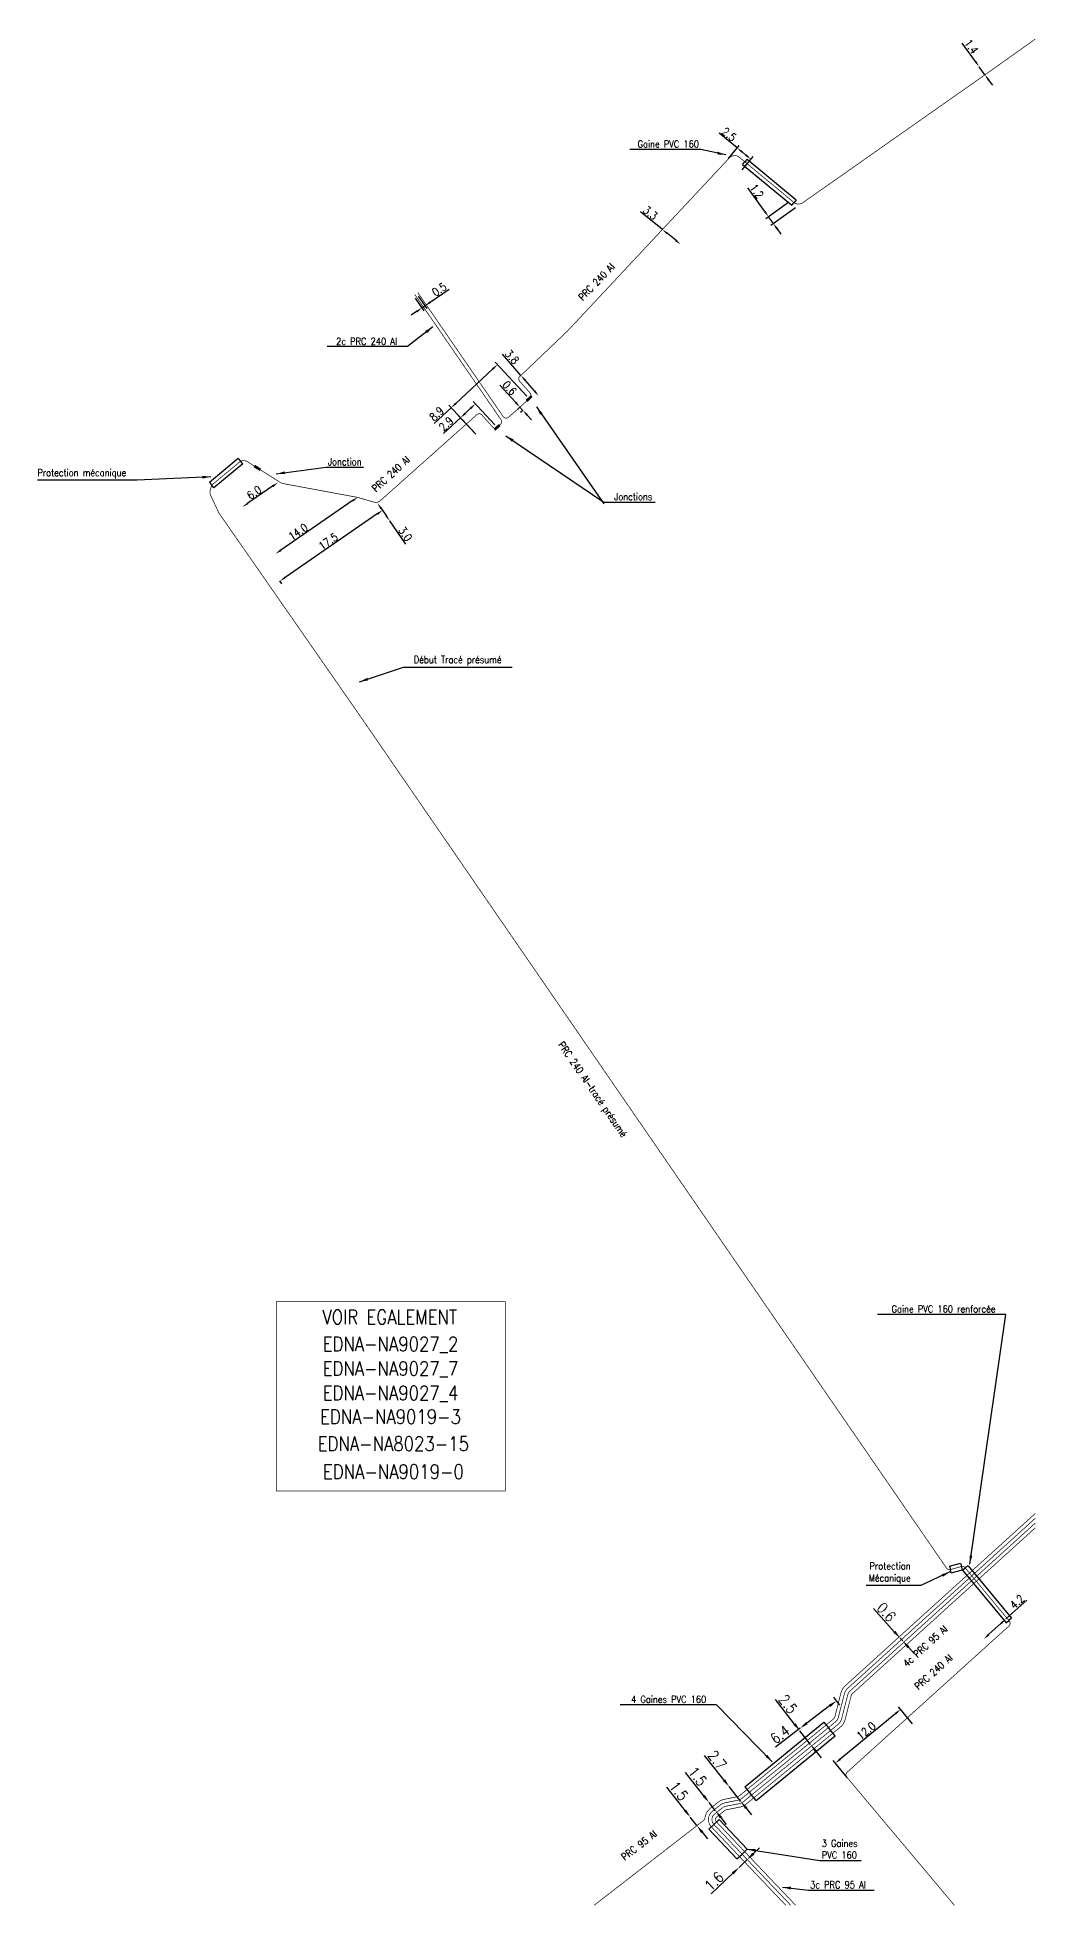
# Model space of a CAD drawing. Header units: millimetres. Extents: x 185000 to 186000, y 128000 to 129009.
# Drawn here: x 185859.6 to 186000, y 127999.9 to 128262.6 of the extents above; entities that cross this region are included whole.
import ezdxf
from ezdxf.enums import TextEntityAlignment as Align

# ---------------------------------------------------------------- set-up
doc = ezdxf.new("R2010")
doc.units = ezdxf.units.MM
doc.header["$PDMODE"] = 34
doc.layers.get('0').update_dxf_attribs({"linetype": 'CONTINUOUS'})
doc.layers.get('DEFPOINTS').update_dxf_attribs({"linetype": 'CONTINUOUS'})
for name, color, linetype in [('M_120', 5, 'M_ST_13'), ('M_300', 7, 'CONTINUOUS'), ('M_400', 7, 'CONTINUOUS'), ('M_420', 7, 'CONTINUOUS'), ('M_930', 7, 'CONTINUOUS')]:
    doc.layers.add(name, color=color, linetype=linetype)
doc.styles.get("Standard").update_dxf_attribs({"font": 'romans.shx', "width": 0.85})
doc.linetypes.add('M_ST_13', pattern='A,5,-0.3,["oo",Standard,S=1.5,R=0,X=0,Y=-0.5],-3', length=8.3)
doc.dimstyles.get("Standard").update_dxf_attribs({"dimtxt": 1.5, "dimasz": 1.2, "dimexe": 0.625, "dimexo": 0.625, "dimgap": 0.25, "dimtad": 1, "dimdec": 1, "dimzin": 0, "dimdsep": 46, "dimtxsty": 'Standard', "dimcen": -0.5, "dimadec": 0, "dimazin": 0, "dimtfac": 1, "dimtdec": 1, "dimtmove": 0, "dimatfit": 3, "dimfxl": 0, "dimtolj": 1, "dimtzin": 0, "dimarcsym": 0})

# ---------------------------------------------------------------- blocks, each defined once
blk = doc.blocks.new('*D150')
at = {"layer": 'DEFPOINTS', "color": 0, "linetype": 'Continuous', "transparency": 16777216}
for p in [(185992.1, 128258.51), (185992.1, 128258.51), (185992.92, 128257.37)]:
    blk.add_point(p, dxfattribs=at)
at = {"layer": 'M_120', "color": 0, "linetype": 'Continuous', "lineweight": -2, "transparency": 16777216}
for p, q in [((185991.58, 128259.24), (185989.73, 128261.84)), ((185992.92, 128257.37), (185992.1, 128258.51)), ((185992.49, 128258.78), (185992.49, 128258.78)), ((185993.3, 128257.64), (185993.3, 128257.64)), ((185993.44, 128256.63), (185993.96, 128255.9))]:
    blk.add_line(p, q, dxfattribs=at)
at = {"layer": 'M_120', "color": 0, "linetype": 'Continuous', "transparency": 16777216}
for points in [[(185991.71, 128259.33), (185991.46, 128259.15), (185992.1, 128258.51)], [(185993.56, 128256.72), (185993.32, 128256.55), (185992.92, 128257.37)]]:
    blk.add_solid(points, dxfattribs=at)
at = {"layer": 'M_120', "color": 0, "linetype": 'Continuous', "transparency": 16777216, "insert": (185991.01, 128261.34), "char_height": 1.125, "attachment_point": 5, "rotation": 305.4545}
blk.add_mtext('\\A1;1.4', dxfattribs=at)
blk = doc.blocks.new('*D151')
at = {"layer": 'DEFPOINTS', "color": 0, "linetype": 'Continuous', "transparency": 16777216}
for p in [(185962.48, 128237.4), (185965.72, 128239.71), (185966.66, 128238.93)]:
    blk.add_point(p, dxfattribs=at)
at = {"layer": 'M_120', "color": 0, "linetype": 'Continuous', "lineweight": -2, "transparency": 16777216}
for p, q in [((185961.96, 128238.14), (185959.57, 128241.49)), ((185965.34, 128239.44), (185962.1, 128237.13)), ((185963.17, 128236.44), (185962.48, 128237.4)), ((185966.28, 128238.66), (185962.79, 128236.17)), ((185963.69, 128235.71), (185964.21, 128234.98))]:
    blk.add_line(p, q, dxfattribs=at)
at = {"layer": 'M_120', "color": 0, "linetype": 'Continuous', "transparency": 16777216}
for points in [[(185962.08, 128238.22), (185961.84, 128238.05), (185962.48, 128237.4)], [(185963.81, 128235.8), (185963.57, 128235.62), (185963.17, 128236.44)]]:
    blk.add_solid(points, dxfattribs=at)
at = {"layer": 'M_120', "color": 0, "linetype": 'Continuous', "transparency": 16777216, "insert": (185960.83, 128241.01), "char_height": 1.125, "attachment_point": 5, "rotation": 305.4737}
blk.add_mtext('\\A1;1.2', dxfattribs=at)
blk = doc.blocks.new('*D152')
at = {"layer": 'DEFPOINTS', "color": 0, "linetype": 'Continuous', "transparency": 16777216}
for p in [(185956.56, 128245.23), (185960.01, 128245.5), (185958.49, 128243.65)]:
    blk.add_point(p, dxfattribs=at)
at = {"layer": 'M_120', "color": 0, "linetype": 'Continuous', "lineweight": -2, "transparency": 16777216}
for p, q in [((185958.07, 128247.09), (185955.53, 128249.16)), ((185956.85, 128245.59), (185958.37, 128247.45)), ((185959.31, 128246.07), (185958.77, 128246.52)), ((185958.79, 128244.01), (185960.3, 128245.87))]:
    blk.add_line(p, q, dxfattribs=at)
at = {"layer": 'M_120', "color": 0, "linetype": 'Continuous', "transparency": 16777216}
for points in [[(185958.86, 128246.63), (185958.67, 128246.4), (185958.07, 128247.09)], [(185959.4, 128246.19), (185959.21, 128245.96), (185960.01, 128245.5)]]:
    blk.add_solid(points, dxfattribs=at)
at = {"layer": 'M_120', "color": 0, "linetype": 'Continuous', "transparency": 16777216, "insert": (185956.93, 128248.99), "char_height": 1.125, "attachment_point": 5, "rotation": 320.7694}
blk.add_mtext('\\A1;2.5', dxfattribs=at)
blk = doc.blocks.new('*D153')
at = {"layer": 'DEFPOINTS', "color": 0, "linetype": 'Continuous', "transparency": 16777216}
for p in [(185947.55, 128235.61), (185950.11, 128233.53), (185950.11, 128233.53)]:
    blk.add_point(p, dxfattribs=at)
at = {"layer": 'M_120', "color": 0, "linetype": 'Continuous', "lineweight": -2, "transparency": 16777216}
for p, q in [((185947.55, 128235.61), (185944.46, 128238.12)), ((185949.42, 128234.1), (185948.25, 128235.05))]:
    blk.add_line(p, q, dxfattribs=at)
at = {"layer": 'M_120', "color": 0, "linetype": 'Continuous', "transparency": 16777216}
for points in [[(185948.34, 128235.16), (185948.16, 128234.93), (185947.55, 128235.61)], [(185949.51, 128234.22), (185949.32, 128233.99), (185950.11, 128233.53)]]:
    blk.add_solid(points, dxfattribs=at)
at = {"layer": 'M_120', "color": 0, "linetype": 'Continuous', "transparency": 16777216, "insert": (185945.86, 128237.95), "char_height": 1.125, "attachment_point": 5, "rotation": 320.9573}
blk.add_mtext('\\A1;3.3', dxfattribs=at)
blk = doc.blocks.new('*D154')
at = {"layer": 'DEFPOINTS', "color": 0, "linetype": 'Continuous', "transparency": 16777216}
for p in [(185927.66, 128215.11), (185930.15, 128212.24), (185930.15, 128212.24)]:
    blk.add_point(p, dxfattribs=at)
at = {"layer": 'M_120', "color": 0, "linetype": 'Continuous', "lineweight": -2, "transparency": 16777216}
for p, q in [((185927.66, 128215.11), (185925.05, 128218.11)), ((185929.56, 128212.92), (185928.25, 128214.43))]:
    blk.add_line(p, q, dxfattribs=at)
at = {"layer": 'M_120', "color": 0, "linetype": 'Continuous', "transparency": 16777216}
for points in [[(185928.36, 128214.53), (185928.13, 128214.33), (185927.66, 128215.11)], [(185929.67, 128213.02), (185929.44, 128212.82), (185930.15, 128212.24)]]:
    blk.add_solid(points, dxfattribs=at)
at = {"layer": 'M_120', "color": 0, "linetype": 'Continuous', "transparency": 16777216, "insert": (185926.4, 128217.7), "char_height": 1.125, "attachment_point": 5, "rotation": 310.9722}
blk.add_mtext('\\A1;3.8', dxfattribs=at)
blk = doc.blocks.new('*D155')
at = {"layer": 'DEFPOINTS', "color": 0, "linetype": 'Continuous', "transparency": 16777216}
for p in [(185908.18, 128196.13), (185893.43, 128186.61), (185893.74, 128186.17)]:
    blk.add_point(p, dxfattribs=at)
at = {"layer": 'M_120', "color": 0, "linetype": 'Continuous', "lineweight": -2, "transparency": 16777216}
for p, q in [((185907.44, 128195.62), (185894.48, 128186.68)), ((185893.7, 128186.23), (185894, 128185.79))]:
    blk.add_line(p, q, dxfattribs=at)
at = {"layer": 'M_120', "color": 0, "linetype": 'Continuous', "transparency": 16777216}
for points in [[(185907.36, 128195.74), (185907.53, 128195.49), (185908.18, 128196.13)], [(185894.39, 128186.81), (185894.56, 128186.56), (185893.74, 128186.17)]]:
    blk.add_solid(points, dxfattribs=at)
at = {"layer": 'M_120', "color": 0, "linetype": 'Continuous', "transparency": 16777216, "insert": (185900.54, 128191.77), "char_height": 1.125, "attachment_point": 5, "rotation": 34.5673}
blk.add_mtext('\\A1;17.5', dxfattribs=at)
blk = doc.blocks.new('*D156')
at = {"layer": 'DEFPOINTS', "color": 0, "linetype": 'Continuous', "transparency": 16777216}
for p in [(185904.66, 128197.96), (185893.14, 128190.02), (185893.14, 128190.02)]:
    blk.add_point(p, dxfattribs=at)
at = {"layer": 'M_120', "color": 0, "linetype": 'Continuous', "lineweight": -2, "transparency": 16777216}
blk.add_line((185903.92, 128197.45), (185893.88, 128190.53), dxfattribs=at)
at = {"layer": 'M_120', "color": 0, "linetype": 'Continuous', "transparency": 16777216}
for points in [[(185903.84, 128197.57), (185904.01, 128197.33), (185904.66, 128197.96)], [(185893.79, 128190.65), (185893.96, 128190.4), (185893.14, 128190.02)]]:
    blk.add_solid(points, dxfattribs=at)
at = {"layer": 'M_120', "color": 0, "linetype": 'Continuous', "transparency": 16777216, "insert": (185896.31, 128193.11), "char_height": 1.125, "attachment_point": 5, "rotation": 34.5673}
blk.add_mtext('\\A1;14.0', dxfattribs=at)
blk = doc.blocks.new('*D157')
at = {"layer": 'DEFPOINTS', "color": 0, "linetype": 'Continuous', "transparency": 16777216}
for p in [(185907.49, 128197.14), (185909.19, 128194.67), (185909.19, 128194.67)]:
    blk.add_point(p, dxfattribs=at)
at = {"layer": 'M_120', "color": 0, "linetype": 'Continuous', "lineweight": -2, "transparency": 16777216}
for p, q in [((185907.1, 128196.87), (185907.1, 128196.87)), ((185908, 128196.4), (185908.68, 128195.41)), ((185908.8, 128194.4), (185908.8, 128194.4)), ((185909.19, 128194.67), (185911.44, 128191.4))]:
    blk.add_line(p, q, dxfattribs=at)
at = {"layer": 'M_120', "color": 0, "linetype": 'Continuous', "transparency": 16777216}
for points in [[(185908.12, 128196.48), (185907.87, 128196.31), (185907.49, 128197.14)], [(185908.8, 128195.49), (185908.56, 128195.32), (185909.19, 128194.67)]]:
    blk.add_solid(points, dxfattribs=at)
at = {"layer": 'M_120', "color": 0, "linetype": 'Continuous', "transparency": 16777216, "insert": (185911.39, 128192.8), "char_height": 1.125, "attachment_point": 5, "rotation": 304.5673}
blk.add_mtext('\\A1;3.0', dxfattribs=at)
blk = doc.blocks.new('*D158')
at = {"layer": 'DEFPOINTS', "color": 0, "linetype": 'Continuous', "transparency": 16777216}
for p in [(185893.46, 128200.03), (185888.52, 128196.62), (185888.52, 128196.62)]:
    blk.add_point(p, dxfattribs=at)
at = {"layer": 'M_120', "color": 0, "linetype": 'Continuous', "lineweight": -2, "transparency": 16777216}
blk.add_line((185892.72, 128199.52), (185889.26, 128197.13), dxfattribs=at)
at = {"layer": 'M_120', "color": 0, "linetype": 'Continuous', "transparency": 16777216}
for points in [[(185892.64, 128199.64), (185892.81, 128199.39), (185893.46, 128200.03)], [(185889.18, 128197.25), (185889.35, 128197.01), (185888.52, 128196.62)]]:
    blk.add_solid(points, dxfattribs=at)
at = {"layer": 'M_120', "color": 0, "linetype": 'Continuous', "transparency": 16777216, "insert": (185890.14, 128198.64), "char_height": 1.125, "attachment_point": 5, "rotation": 34.6107}
blk.add_mtext('\\A1;6.0', dxfattribs=at)
blk = doc.blocks.new('M_300_03')
at = {"color": 0, "linetype": 'Continuous'}
blk.add_solid([(-0.5, 0.19), (-0.5, -0.19), (0.5, 0.19), (0.5, -0.19)], dxfattribs=at)
at = {"color": 0, "linetype": 'Continuous', "width": 0.75, "flags": 3}
for tag, p in [('DEF_LEG', (0, -5)), ('DEF_COUP', (0.05, -6.97)), ('DEF_TYPE', (0, -9))]:
    blk.add_attdef(tag, text='', height=1.2, dxfattribs=at).set_placement(p, align=Align.MIDDLE)
blk = doc.blocks.new('*D159')
at = {"layer": 'DEFPOINTS', "color": 0, "linetype": 'Continuous', "transparency": 16777216}
for p in [(185983.03, 128025.17), (185971.88, 128019.99), (185973.84, 128017.6)]:
    blk.add_point(p, dxfattribs=at)
at = {"layer": 'M_120', "color": 0, "linetype": 'Continuous', "lineweight": -2, "transparency": 16777216}
for p, q in [((185982.73, 128025.53), (185980.77, 128027.91)), ((185980.37, 128026.98), (185972.57, 128020.56)), ((185973.54, 128017.96), (185971.58, 128020.35))]:
    blk.add_line(p, q, dxfattribs=at)
at = {"layer": 'M_120', "color": 0, "linetype": 'Continuous', "transparency": 16777216}
for points in [[(185980.27, 128027.09), (185980.46, 128026.86), (185981.06, 128027.55)], [(185972.48, 128020.68), (185972.67, 128020.44), (185971.88, 128019.99)]]:
    blk.add_solid(points, dxfattribs=at)
at = {"layer": 'M_120', "color": 0, "linetype": 'Continuous', "transparency": 16777216, "insert": (185976.21, 128024.53), "char_height": 1.125, "attachment_point": 5, "rotation": 39.4589}
blk.add_mtext('\\A1;12.0', dxfattribs=at)
blk = doc.blocks.new('*D160')
at = {"layer": 'DEFPOINTS', "color": 0, "linetype": 'Continuous', "transparency": 16777216}
for p in [(185995.87, 128040.26), (185992.76, 128037.44), (185992.76, 128037.44)]:
    blk.add_point(p, dxfattribs=at)
at = {"layer": 'M_120', "color": 0, "linetype": 'Continuous', "lineweight": -2, "transparency": 16777216}
for p, q in [((185995.87, 128040.26), (185998.82, 128042.92)), ((185993.43, 128038.05), (185995.21, 128039.66))]:
    blk.add_line(p, q, dxfattribs=at)
at = {"layer": 'M_120', "color": 0, "linetype": 'Continuous', "transparency": 16777216}
for points in [[(185993.33, 128038.16), (185993.53, 128037.93), (185992.76, 128037.44)], [(185995.11, 128039.77), (185995.31, 128039.54), (185995.87, 128040.26)]]:
    blk.add_solid(points, dxfattribs=at)
at = {"layer": 'M_120', "color": 0, "linetype": 'Continuous', "transparency": 16777216, "insert": (185997.44, 128042.68), "char_height": 1.125, "attachment_point": 5, "rotation": 42.1071}
blk.add_mtext('\\A1;4.2', dxfattribs=at)
blk = doc.blocks.new('*D289')
at = {"layer": 'DEFPOINTS', "color": 0, "linetype": 'Continuous', "transparency": 16777216}
for p in [(185912.52, 128226.35), (185912.93, 128226.63), (185913.73, 128224.59)]:
    blk.add_point(p, dxfattribs=at)
at = {"layer": 'M_120', "color": 0, "linetype": 'Continuous', "lineweight": -2, "transparency": 16777216}
for p, q in [((185914.88, 128225.38), (185917.58, 128227.24)), ((185912.78, 128225.96), (185913.99, 128224.2)), ((185913.2, 128226.24), (185914.4, 128224.49)), ((185913.73, 128224.59), (185914.14, 128224.87)), ((185912.99, 128224.08), (185912.24, 128223.57))]:
    blk.add_line(p, q, dxfattribs=at)
at = {"layer": 'M_120', "color": 0, "linetype": 'Continuous', "transparency": 16777216}
for points in [[(185912.9, 128224.2), (185913.07, 128223.96), (185913.73, 128224.59)], [(185914.79, 128225.51), (185914.96, 128225.26), (185914.14, 128224.87)]]:
    blk.add_solid(points, dxfattribs=at)
at = {"layer": 'M_120', "color": 0, "linetype": 'Continuous', "transparency": 16777216, "insert": (185916.17, 128227.19), "char_height": 1.125, "attachment_point": 5, "rotation": 34.5575}
blk.add_mtext('\\A1;0.5', dxfattribs=at)
blk = doc.blocks.new('*D290')
at = {"layer": 'DEFPOINTS', "color": 0, "linetype": 'Continuous', "transparency": 16777216}
for p in [(185928.81, 128211.86), (185917.84, 128210.56), (185921.64, 128206.48)]:
    blk.add_point(p, dxfattribs=at)
at = {"layer": 'M_120', "color": 0, "linetype": 'Continuous', "lineweight": -2, "transparency": 16777216}
for p, q in [((185928.49, 128212.2), (185924.04, 128216.98)), ((185923.7, 128216.02), (185918.5, 128211.17)), ((185917.84, 128210.56), (185915.47, 128208.35)), ((185921.32, 128206.83), (185917.52, 128210.9))]:
    blk.add_line(p, q, dxfattribs=at)
at = {"layer": 'M_120', "color": 0, "linetype": 'Continuous', "transparency": 16777216}
for points in [[(185923.6, 128216.13), (185923.8, 128215.91), (185924.36, 128216.64)], [(185918.39, 128211.28), (185918.6, 128211.06), (185917.84, 128210.56)]]:
    blk.add_solid(points, dxfattribs=at)
at = {"layer": 'M_120', "color": 0, "linetype": 'Continuous', "transparency": 16777216, "insert": (185915.81, 128209.7), "char_height": 1.125, "attachment_point": 5, "rotation": 42.9827}
blk.add_mtext('\\A1;8.9', dxfattribs=at)
blk = doc.blocks.new('*D291')
at = {"layer": 'DEFPOINTS', "color": 0, "linetype": 'Continuous', "transparency": 16777216}
for p in [(185919.15, 128209.15), (185921.64, 128206.48), (185924.3, 128207.8)]:
    blk.add_point(p, dxfattribs=at)
at = {"layer": 'M_120', "color": 0, "linetype": 'Continuous', "lineweight": -2, "transparency": 16777216}
for p, q in [((185923.98, 128208.15), (185920.92, 128211.44)), ((185919.15, 128209.15), (185916.78, 128206.95)), ((185921.32, 128206.83), (185918.83, 128209.49)), ((185920.58, 128210.48), (185919.81, 128209.76))]:
    blk.add_line(p, q, dxfattribs=at)
at = {"layer": 'M_120', "color": 0, "linetype": 'Continuous', "transparency": 16777216}
for points in [[(185920.47, 128210.59), (185920.68, 128210.37), (185921.24, 128211.09)], [(185919.71, 128209.87), (185919.91, 128209.65), (185919.15, 128209.15)]]:
    blk.add_solid(points, dxfattribs=at)
at = {"layer": 'M_120', "color": 0, "linetype": 'Continuous', "transparency": 16777216, "insert": (185917.13, 128208.29), "char_height": 1.125, "attachment_point": 5, "rotation": 42.9827}
blk.add_mtext('\\A1;2.9', dxfattribs=at)
blk = doc.blocks.new('*D292')
at = {"layer": 'DEFPOINTS', "color": 0, "linetype": 'Continuous', "transparency": 16777216}
for p in [(185927.87, 128210.95), (185927.93, 128210.19), (185928.27, 128210.5)]:
    blk.add_point(p, dxfattribs=at)
at = {"layer": 'M_120', "color": 0, "linetype": 'Continuous', "lineweight": -2, "transparency": 16777216}
for p, q in [((185926.92, 128211.3), (185924.7, 128213.72)), ((185927.52, 128210.63), (185927.18, 128210.32)), ((185927.93, 128210.19), (185927.52, 128210.63)), ((185927.93, 128210.19), (185927.58, 128209.87)), ((185928.54, 128209.53), (185929.14, 128208.86))]:
    blk.add_line(p, q, dxfattribs=at)
at = {"layer": 'M_120', "color": 0, "linetype": 'Continuous', "transparency": 16777216}
for points in [[(185927.03, 128211.4), (185926.8, 128211.2), (185927.52, 128210.63)], [(185928.65, 128209.63), (185928.43, 128209.43), (185927.93, 128210.19)]]:
    blk.add_solid(points, dxfattribs=at)
at = {"layer": 'M_120', "color": 0, "linetype": 'Continuous', "transparency": 16777216, "insert": (185926.06, 128213.34), "char_height": 1.125, "attachment_point": 5, "rotation": 312.4823}
blk.add_mtext('\\A1;0.6', dxfattribs=at)
blk = doc.blocks.new('*D334')
at = {"layer": 'DEFPOINTS', "color": 0, "linetype": 'Continuous', "transparency": 16777216}
for p in [(185980.98, 128037.58), (185980.98, 128037.58), (185981.35, 128037.17)]:
    blk.add_point(p, dxfattribs=at)
at = {"layer": 'M_120', "color": 0, "linetype": 'Continuous', "lineweight": -2, "transparency": 16777216}
for p, q in [((185980.17, 128038.47), (185977.24, 128041.71)), ((185981.35, 128037.17), (185980.98, 128037.58)), ((185982.15, 128036.28), (185982.96, 128035.39))]:
    blk.add_line(p, q, dxfattribs=at)
at = {"layer": 'M_120', "color": 0, "linetype": 'Continuous', "transparency": 16777216}
for points in [[(185980.32, 128038.6), (185980.02, 128038.34), (185980.98, 128037.58)], [(185982.3, 128036.41), (185982, 128036.15), (185981.35, 128037.17)]]:
    blk.add_solid(points, dxfattribs=at)
at = {"layer": 'M_120', "color": 0, "linetype": 'Continuous', "transparency": 16777216, "insert": (185979.05, 128041.21), "char_height": 1.5, "attachment_point": 5, "rotation": 312.0931}
blk.add_mtext('\\A1;0.6', dxfattribs=at)
blk = doc.blocks.new('*D335')
at = {"layer": 'DEFPOINTS', "color": 0, "linetype": 'Continuous', "transparency": 16777216}
for p in [(185972.87, 128027.64), (185966.93, 128024.88), (185966.93, 128024.88)]:
    blk.add_point(p, dxfattribs=at)
at = {"layer": 'M_120', "color": 0, "linetype": 'Continuous', "lineweight": -2, "transparency": 16777216}
for p, q in [((185971.07, 128028.02), (185967.88, 128025.61)), ((185972.49, 128028.14), (185971.65, 128029.24)), ((185966.93, 128024.88), (185963.44, 128022.24))]:
    blk.add_line(p, q, dxfattribs=at)
at = {"layer": 'M_120', "color": 0, "linetype": 'Continuous', "transparency": 16777216}
for points in [[(185970.95, 128028.18), (185971.19, 128027.86), (185972.03, 128028.74)], [(185967.76, 128025.77), (185968, 128025.45), (185966.93, 128024.88)]]:
    blk.add_solid(points, dxfattribs=at)
at = {"layer": 'M_120', "color": 0, "linetype": 'Continuous', "transparency": 16777216, "insert": (185964.1, 128024), "char_height": 1.5, "attachment_point": 5, "rotation": 37.1322}
blk.add_mtext('\\A1;6.4', dxfattribs=at)
blk = doc.blocks.new('*D336')
at = {"layer": 'DEFPOINTS', "color": 0, "linetype": 'Continuous', "transparency": 16777216}
for p in [(185966.89, 128024.53), (185966.89, 128024.53), (185968.4, 128022.6)]:
    blk.add_point(p, dxfattribs=at)
at = {"layer": 'M_120', "color": 0, "linetype": 'Continuous', "lineweight": -2, "transparency": 16777216}
for p, q in [((185966.14, 128025.47), (185963.44, 128028.91)), ((185968.4, 128022.6), (185966.89, 128024.53)), ((185969.14, 128021.66), (185969.88, 128020.72))]:
    blk.add_line(p, q, dxfattribs=at)
at = {"layer": 'M_120', "color": 0, "linetype": 'Continuous', "transparency": 16777216}
for points in [[(185966.3, 128025.6), (185965.99, 128025.35), (185966.89, 128024.53)], [(185969.3, 128021.78), (185968.98, 128021.54), (185968.4, 128022.6)]]:
    blk.add_solid(points, dxfattribs=at)
at = {"layer": 'M_120', "color": 0, "linetype": 'Continuous', "transparency": 16777216, "insert": (185965.21, 128028.28), "char_height": 1.5, "attachment_point": 5, "rotation": 308.1774}
blk.add_mtext('\\A1;2.5', dxfattribs=at)
blk = doc.blocks.new('*D337')
at = {"layer": 'DEFPOINTS', "color": 0, "linetype": 'Continuous', "transparency": 16777216}
for p in [(185951.48, 128012.39), (185951.48, 128012.39), (185952.41, 128011.21)]:
    blk.add_point(p, dxfattribs=at)
at = {"layer": 'M_120', "color": 0, "linetype": 'Continuous', "lineweight": -2, "transparency": 16777216}
for p, q in [((185950.74, 128013.33), (185948.16, 128016.63)), ((185952.41, 128011.21), (185951.48, 128012.39)), ((185953.15, 128010.26), (185953.89, 128009.32))]:
    blk.add_line(p, q, dxfattribs=at)
at = {"layer": 'M_120', "color": 0, "linetype": 'Continuous', "transparency": 16777216}
for points in [[(185950.9, 128013.45), (185950.59, 128013.21), (185951.48, 128012.39)], [(185953.3, 128010.38), (185952.99, 128010.14), (185952.41, 128011.21)]]:
    blk.add_solid(points, dxfattribs=at)
at = {"layer": 'M_120', "color": 0, "linetype": 'Continuous', "transparency": 16777216, "insert": (185949.87, 128016.07), "char_height": 1.5, "attachment_point": 5, "rotation": 308.062}
blk.add_mtext('\\A1;1.5', dxfattribs=at)
blk = doc.blocks.new('*D338')
at = {"layer": 'DEFPOINTS', "color": 0, "linetype": 'Continuous', "transparency": 16777216}
for p in [(185954.12, 128014.45), (185954.12, 128014.45), (185955.04, 128013.27)]:
    blk.add_point(p, dxfattribs=at)
at = {"layer": 'M_120', "color": 0, "linetype": 'Continuous', "lineweight": -2, "transparency": 16777216}
for p, q in [((185953.38, 128015.39), (185950.79, 128018.69)), ((185955.04, 128013.27), (185954.12, 128014.45)), ((185955.78, 128012.32), (185956.52, 128011.38))]:
    blk.add_line(p, q, dxfattribs=at)
at = {"layer": 'M_120', "color": 0, "linetype": 'Continuous', "transparency": 16777216}
for points in [[(185953.53, 128015.52), (185953.22, 128015.27), (185954.12, 128014.45)], [(185955.94, 128012.45), (185955.62, 128012.2), (185955.04, 128013.27)]]:
    blk.add_solid(points, dxfattribs=at)
at = {"layer": 'M_120', "color": 0, "linetype": 'Continuous', "transparency": 16777216, "insert": (185952.5, 128018.13), "char_height": 1.5, "attachment_point": 5, "rotation": 308.0536}
blk.add_mtext('\\A1;1.5', dxfattribs=at)
blk = doc.blocks.new('*D339')
at = {"layer": 'DEFPOINTS', "color": 0, "linetype": 'Continuous', "transparency": 16777216}
for p in [(185956.95, 128016.68), (185956.95, 128016.68), (185958.59, 128014.6)]:
    blk.add_point(p, dxfattribs=at)
at = {"layer": 'M_120', "color": 0, "linetype": 'Continuous', "lineweight": -2, "transparency": 16777216}
for p, q in [((185956.21, 128017.62), (185953.49, 128021.05)), ((185958.59, 128014.6), (185956.95, 128016.68)), ((185959.34, 128013.66), (185960.08, 128012.72))]:
    blk.add_line(p, q, dxfattribs=at)
at = {"layer": 'M_120', "color": 0, "linetype": 'Continuous', "transparency": 16777216}
for points in [[(185956.36, 128017.74), (185956.05, 128017.49), (185956.95, 128016.68)], [(185959.5, 128013.78), (185959.18, 128013.53), (185958.59, 128014.6)]]:
    blk.add_solid(points, dxfattribs=at)
at = {"layer": 'M_120', "color": 0, "linetype": 'Continuous', "transparency": 16777216, "insert": (185955.26, 128020.42), "char_height": 1.5, "attachment_point": 5, "rotation": 308.3545}
blk.add_mtext('\\A1;2.7', dxfattribs=at)
blk = doc.blocks.new('*D340')
at = {"layer": 'DEFPOINTS', "color": 0, "linetype": 'Continuous', "transparency": 16777216}
for p in [(185959.48, 128006.43), (185958.33, 128005.32), (185958.33, 128005.32)]:
    blk.add_point(p, dxfattribs=at)
at = {"layer": 'M_120', "color": 0, "linetype": 'Continuous', "lineweight": -2, "transparency": 16777216}
for p, q in [((185959.48, 128006.43), (185958.33, 128005.32)), ((185960.35, 128007.26), (185961.22, 128008.09)), ((185957.46, 128004.5), (185954.43, 128001.6))]:
    blk.add_line(p, q, dxfattribs=at)
at = {"layer": 'M_120', "color": 0, "linetype": 'Continuous', "transparency": 16777216}
for points in [[(185960.21, 128007.4), (185960.49, 128007.11), (185959.48, 128006.43)], [(185957.32, 128004.64), (185957.6, 128004.35), (185958.33, 128005.32)]]:
    blk.add_solid(points, dxfattribs=at)
at = {"layer": 'M_120', "color": 0, "linetype": 'Continuous', "transparency": 16777216, "insert": (185954.82, 128003.36), "char_height": 1.5, "attachment_point": 5, "rotation": 43.6651}
blk.add_mtext('\\A1;1.6', dxfattribs=at)

msp = doc.modelspace()

# ---------------------------------------------------------------- linework, layer by layer
at = {"layer": 'M_120', "const_width": 0.1}
for points in [[(186000, 128262.39, -0.000546), (185992.92, 128257.37), (185992.92, 128257.37), (185967.28, 128239.37, -0.33767), (185966.07, 128239.41), (185958.36, 128245.79, 0.396145), (185956.99, 128245.7), (185947.55, 128235.61), (185934.23, 128221.37, -0.0144), (185934.19, 128221.33), (185927.67, 128215.12, -0.008268), (185927.64, 128215.1), (185927.52, 128214.99, 0.414214), (185927.48, 128214.28), (185928.94, 128212.64, -0.403338), (185928.91, 128211.95), (185927.87, 128210.95), (185925.91, 128209.22, -0.44983), (185925.16, 128209.31), (185913.14, 128226.77)], [(186000, 128055.09), (185980.84, 128037.73), (185973.26, 128030.85, 0.147222), (185972.66, 128029.86), (185971.8, 128026.47, -0.16043), (185971.63, 128026.21), (185967.94, 128023.19), (185958.36, 128015.38, -0.122801), (185958.14, 128015.27), (185956.26, 128014.9, 0.117594), (185955.42, 128014.51), (185954.58, 128013.86), (185954.29, 128013.63, 0.202327), (185953.54, 128012.27, -0.203552), (185953.35, 128011.93), (185937.95, 128000)], [(185964.91, 128000), (185959.12, 128006.08), (185954.44, 128011.03, -0.442124), (185954.6, 128013.24), (185954.89, 128013.46), (185955.72, 128014.12, -0.117594), (185956.36, 128014.41), (185958.24, 128014.78, 0.122801), (185958.68, 128014.99), (185968.24, 128022.8), (185971.94, 128025.82, 0.16043), (185972.28, 128026.35), (185973.15, 128029.74, -0.147222), (185973.59, 128030.48), (185981.18, 128037.36), (186000, 128054.41)], [(186000, 128053.74), (185981.51, 128036.99), (185973.93, 128030.11, 0.147222), (185973.63, 128029.62), (185972.76, 128026.22, -0.16043), (185972.26, 128025.43), (185968.55, 128022.41), (185958.99, 128014.6, -0.122801), (185958.34, 128014.29), (185956.45, 128013.92, 0.117594), (185956.03, 128013.73), (185955.2, 128013.07), (185954.91, 128012.85, 0.442124), (185954.8, 128011.37), (185959.48, 128006.43), (185965.6, 128000)], [(186000, 128053.07), (185981.85, 128036.62), (185974.26, 128029.74, 0.147222), (185974.11, 128029.49), (185973.25, 128026.1, -0.16043), (185972.58, 128025.05), (185968.86, 128022.01), (185959.31, 128014.21, -0.122801), (185958.43, 128013.8), (185956.55, 128013.43, 0.117594), (185956.34, 128013.33), (185955.5, 128012.68), (185955.22, 128012.45, 0.442124), (185955.16, 128011.72), (185959.85, 128006.77), (185966.29, 128000)]]:
    msp.add_lwpolyline(points, format="xyb", dxfattribs=at)
at = {"layer": 'M_120'}
msp.add_lwpolyline([(185912.72, 128226.49, 0.1, 0.1, 0), (185924.85, 128208.88, 0.1, 0.1, -0.379472), (185924.77, 128208.22, 0.1, 0.1, 0), (185924.35, 128207.84, 0.1, 0.1, -0.030586), (185924.3, 128207.8, 0.1, 0.1, -0.377511), (185923.64, 128207.88, 0.1, 0.1, 0), (185922.16, 128209.55, 0.1, 0.1, 0.414214), (185921.46, 128209.59, 0.1, 0.1, 0), (185907.9, 128197.51, 0.1, 0.1, -0.258023), (185906.96, 128197.29, 0.1, 0.1, 0), (185904.71, 128197.95, 0.1, 0.1, 0.025204), (185904.61, 128197.97, 0.1, 0.1, 0), (185894.22, 128199.89, 0.1, 0.1, -0.095259), (185893.87, 128200.02, 0.1, 0.1, 0), (185890.58, 128202.1, 0.1, 0.1, 0), (185889.21, 128202.96, 0.1, 0.1, 0.324382), (185888.04, 128202.89, 0.1, 0.1, 0), (185884.4, 128199.87, 0.1, 0.1, 0.150587), (185884.08, 128199.38, 0.1, 0.1, 0), (185883.95, 128198.95, 0.1, 0.1, 0.181186), (185884.01, 128198.25, 0.1, 0.1, 0), (185885.16, 128195.78, 0.1, 0.1, 0), (185885.16, 128195.78, 0.1, 0.1, 0), (185885.16, 128195.78, 0.1, 0.1, 0), (185885.16, 128195.78, 0.1, 0.1, 0), (185904.83, 128167.52, 0.1, 0.1, 0), (185904.83, 128167.52, 0.1, 0.1, 0), (185940.03, 128116.38, 0.1, 0.1, 0), (185987.52, 128047.4, 0.1, 0.1, 0.319057), (185988.06, 128047.2, 0.1, 0.1, 0), (185989.61, 128047.63, 0.1, 0.1, -0.319049), (185990.15, 128047.43, 0.1, 0.1, 0), (185996.29, 128040.03, 0.1, 0.1, -0.455952), (185996.3, 128039.27, 0.1, 0.1, 0), (185973.54, 128018.71, 0.1, 0.1, 0.403563), (185973.49, 128018.01, 0.1, 0.1, 0), (185988.62, 128000, 0, 0, 0)], format="xyseb", dxfattribs=at)
at = {"layer": 'M_400', "color": 7, "linetype": 'CONTINUOUS'}
for p, q in [((185959.46, 128245.53), (185959.14, 128245.14)), ((185959.46, 128245.53), (185966.39, 128239.8)), ((185958.82, 128244.76), (185959.14, 128245.14)), ((185958.82, 128244.76), (185965.75, 128239.03)), ((185965.75, 128239.03), (185966.07, 128239.41)), ((185966.39, 128239.8), (185966.07, 128239.41)), ((185959.16, 128016.64), (185970.28, 128025.75)), ((185970.28, 128025.75), (185971.07, 128024.78)), ((185971.86, 128023.82), (185971.07, 128024.78)), ((185960.75, 128014.71), (185971.86, 128023.82)), ((185959.16, 128016.64), (185959.96, 128015.67)), ((185960.75, 128014.71), (185959.96, 128015.67)), ((185955.53, 128012.06), (185954.8, 128011.37)), ((185959.47, 128007.89), (185955.53, 128012.06)), ((185954.07, 128010.68), (185954.8, 128011.37)), ((185958.02, 128006.52), (185954.07, 128010.68)), ((185958.02, 128006.52), (185958.75, 128007.2)), ((185959.47, 128007.89), (185958.75, 128007.2))]:
    msp.add_line(p, q, dxfattribs=at)
at = {"layer": 'M_420', "color": 7, "linetype": 'CONTINUOUS'}
for p, q in [((185887.9, 128203.42), (185883.84, 128200.06)), ((185887.9, 128203.42), (185888.21, 128203.03)), ((185888.53, 128202.65), (185884.48, 128199.29)), ((185888.53, 128202.65), (185888.21, 128203.03)), ((185883.84, 128200.06), (185884.16, 128199.67)), ((185884.48, 128199.29), (185884.16, 128199.67)), ((185987.93, 128047.68), (185989.48, 128048.11)), ((185987.93, 128047.68), (185988.06, 128047.2)), ((185988.19, 128046.72), (185988.06, 128047.2)), ((185988.19, 128046.72), (185989.74, 128047.15)), ((185989.48, 128048.11), (185989.61, 128047.63)), ((185989.74, 128047.15), (185989.61, 128047.63)), ((185989.77, 128047.11), (185990.15, 128047.43)), ((185989.77, 128047.11), (185990.15, 128047.43)), ((185989.77, 128047.11), (185995.9, 128039.71)), ((185989.77, 128047.11), (185995.9, 128039.71)), ((185990.54, 128047.75), (185990.15, 128047.43)), ((185990.54, 128047.75), (185990.15, 128047.43)), ((185990.54, 128047.75), (185996.67, 128040.35)), ((185990.54, 128047.75), (185996.67, 128040.35)), ((185996.67, 128040.35), (185996.29, 128040.03)), ((185996.67, 128040.35), (185996.29, 128040.03)), ((185995.9, 128039.71), (185996.29, 128040.03)), ((185995.9, 128039.71), (185996.29, 128040.03))]:
    msp.add_line(p, q, dxfattribs=at)
at = {"layer": 'M_930', "const_width": 0.1}
msp.add_lwpolyline([(185893.25, 128084.88), (185925.48, 128084.88), (185925.48, 128058.26), (185893.25, 128058.26)], close=True, dxfattribs=at)

# ---------------------------------------------------------------- block references
at = {"layer": 'M_300'}
for p, rotation in [((185928.81, 128211.86), 223.4910362065057), ((185924.3, 128207.8), 221.6189585163321), ((185890.58, 128202.1), 327.7768637709323)]:
    msp.add_blockref('M_300_03', p, dxfattribs=dict(at, rotation=rotation))

# ---------------------------------------------------------------- texts
at = {"layer": 'M_120', "linetype": 'Continuous', "width": 0.85}
for s, rotation, p in [('PRC 240 Al', 45.864, (185936.36, 128225.55)), ('PRC 240 Al', 42.3959, (185907.27, 128198.65)), ('PRC 240 Al-tracé présumé', 304.541, (185932.84, 128120.99))]:
    msp.add_text(s, height=1, rotation=rotation, dxfattribs=at).set_placement(p)
at = {"layer": 'M_120', "width": 0.85}
for s, rotation, p in [('4c PRC 95 Al', 42.1871, (185984.52, 128036.44)), ('PRC 95 Al', 37.7841, (185944.27, 128008.43))]:
    msp.add_text(s, height=1, rotation=rotation, dxfattribs=at).set_placement(p, align=Align.MIDDLE)
msp.add_text('PRC 240 Al', height=1, rotation=41.8899, dxfattribs=at).set_placement((185983.56, 128030.23))
at = {"layer": 'M_120', "linetype": 'Continuous', "char_height": 1}
for s, insert, attachment_point in [('2c PRC 240 Al', (185910.23, 128219.9), 6), ('Début Tracé présumé', (185912.59, 128174.32), 7)]:
    msp.add_mtext(s, dxfattribs=dict(at, insert=insert, attachment_point=attachment_point))
at = {"layer": 'M_120', "insert": (185968.33, 128002.88), "char_height": 1, "attachment_point": 4}
msp.add_mtext('3c PRC 95 Al', dxfattribs=at)
at = {"layer": 'M_300', "linetype": 'Continuous', "char_height": 1}
for s, insert, attachment_point in [('Jonction', (185900.51, 128202.46), 7), ('Jonctions', (185940.77, 128198.04), 4)]:
    msp.add_mtext(s, dxfattribs=dict(at, insert=insert, attachment_point=attachment_point))
at = {"layer": 'M_400', "linetype": 'Continuous', "insert": (185952.7, 128247.14), "char_height": 1, "attachment_point": 9}
msp.add_mtext('Gaine PVC 160', dxfattribs=at)
at = {"layer": 'M_400', "char_height": 1}
for s, insert, attachment_point in [('4 Gaines PVC 160 ', (185953.72, 128028.95), 6), ('3 Gaines\\PPVC 160 ', (185969.96, 128007.89), 4)]:
    msp.add_mtext(s, dxfattribs=dict(at, insert=insert, attachment_point=attachment_point))
at = {"layer": 'M_420', "linetype": 'Continuous', "char_height": 1}
for s, insert, attachment_point in [('Protection mécanique', (185859.64, 128200.61), 7), ('Gaine PVC 160 renforcée', (185994.4, 128083.33), 9), ('Protection\\PMécanique', (185982.47, 128045.19), 9)]:
    msp.add_mtext(s, dxfattribs=dict(at, insert=insert, attachment_point=attachment_point))
at = {"layer": 'M_930', "width": 0.85}
for s, p in [('VOIR EGALEMENT', (185909.21, 128081.71)), ('EDNA-NA9027_2', (185909.31, 128077.92)), ('EDNA-NA9027_7', (185909.31, 128074.48)), ('EDNA-NA9027_4', (185909.31, 128071.04)), ('EDNA-NA9019-3', (185909.31, 128067.69)), ('EDNA-NA8023-15', (185909.71, 128063.9)), ('EDNA-NA9019-0', (185909.71, 128059.96))]:
    msp.add_text(s, height=2, dxfattribs=at).set_placement(p, align=Align.CENTER)

# ---------------------------------------------------------------- dimensions: what is measured, and where the dimension line sits
at = {"layer": 'M_120', "linetype": 'Continuous'}
for base, p1, p2, angle, picture, middle in [((185992.1, 128258.51), (185992.92, 128257.37), (185992.1, 128258.51), 305.4545, '*D150', (185990.4, 128260.9)), ((185960.01, 128245.5), (185956.56, 128245.23), (185958.49, 128243.65), 140.7694, '*D152', (185956.45, 128248.41)), ((185962.48, 128237.4), (185966.66, 128238.93), (185965.72, 128239.71), 305.4737, '*D151', (185960.22, 128240.58)), ((185950.11, 128233.53), (185947.55, 128235.61), (185950.11, 128233.53), 140.9573, '*D153', (185945.39, 128237.37)), ((185913.73, 128224.59), (185912.93, 128226.63), (185912.52, 128226.35), 34.5575, '*D289', (185916.6, 128226.57)), ((185930.15, 128212.24), (185927.66, 128215.11), (185930.15, 128212.24), 130.9722, '*D154', (185925.83, 128217.21)), ((185917.84, 128210.56), (185928.81, 128211.86), (185921.64, 128206.48), 42.9827, '*D290', (185916.33, 128209.15)), ((185927.93, 128210.19), (185927.87, 128210.95), (185928.27, 128210.5), 132.4823, '*D292', (185925.5, 128212.84)), ((185919.15, 128209.15), (185924.3, 128207.8), (185921.64, 128206.48), 42.9827, '*D291', (185917.64, 128207.74)), ((185888.52, 128196.62), (185893.46, 128200.03), (185888.52, 128196.62), 34.6107, '*D158', (185890.56, 128198.03)), ((185893.14, 128190.02), (185904.66, 128197.96), (185893.14, 128190.02), 34.5673, '*D156', (185896.73, 128192.5)), ((185893.74, 128186.17), (185908.18, 128196.13), (185893.43, 128186.61), 34.5673, '*D155', (185900.96, 128191.15)), ((185909.19, 128194.67), (185907.49, 128197.14), (185909.19, 128194.67), 124.5673, '*D157', (185910.77, 128192.37)), ((185992.76, 128037.44), (185995.87, 128040.26), (185992.76, 128037.44), 42.1071, '*D160', (185997.94, 128042.13))]:
    dim = msp.add_linear_dim(base=base, p1=p1, p2=p2, angle=angle, dimstyle='Standard', override={"dimscale": 0.75}, dxfattribs=at)
    dim.commit()
    dim.dimension.update_dxf_attribs({"geometry": picture, "text_midpoint": middle, "dimtype": 160})
for base, p1, p2, angle, picture, middle in [((185980.9777, 128037.5793), (185981.3464, 128037.1712), (185980.9777, 128037.5793), 312.0931, '*D334', (185978.3059, 128040.537)), ((185966.89, 128024.53), (185968.4, 128022.6), (185966.89, 128024.53), 308.1774, '*D336', (185964.42, 128027.66)), ((185966.93, 128024.88), (185972.87, 128027.64), (185966.93, 128024.88), 37.1322, '*D335', (185964.71, 128023.2)), ((185956.95, 128016.68), (185958.59, 128014.6), (185956.95, 128016.68), 308.3545, '*D339', (185954.48, 128019.8)), ((185954.12, 128014.45), (185955.04, 128013.27), (185954.12, 128014.45), 308.0536, '*D338', (185951.72, 128017.52)), ((185951.48, 128012.39), (185952.41, 128011.21), (185951.48, 128012.39), 308.062, '*D337', (185949.08, 128015.45)), ((185958.33, 128005.32), (185959.48, 128006.43), (185958.33, 128005.32), 43.6651, '*D340', (185955.51, 128002.63))]:
    dim = msp.add_linear_dim(base=base, p1=p1, p2=p2, angle=angle, dimstyle='Standard', dxfattribs=at)
    dim.commit()
    dim.dimension.update_dxf_attribs({"geometry": picture, "text_midpoint": middle, "dimtype": 160})
dim = msp.add_linear_dim(base=(185971.88, 128019.99), p1=(185983.03, 128025.17), p2=(185973.84, 128017.6), angle=39.4589, text='12.0', dimstyle='Standard', override={"dimscale": 0.75}, dxfattribs=at)
dim.commit()
dim.dimension.update_dxf_attribs({"geometry": '*D159', "text_midpoint": (185976.68, 128023.95), "dimtype": 160})

# ---------------------------------------------------------------- leaders
at = {"layer": 'M_120', "linetype": 'Continuous', "annotation_type": 0, "has_hookline": 1}
for points, hookline_direction, text_width in [([(185915.28, 128221.94), (185911.68, 128219.15), (185910.48, 128219.15)], 1, 9.84), ([(185904.97, 128172.03), (185911.14, 128174.07), (185912.34, 128174.07)], 0, 13.84), ([(185964.43, 128002.55), (185968.08, 128002.13)], 0, 9.03)]:
    msp.add_leader(points, dimstyle='Standard', dxfattribs=dict(at, hookline_direction=hookline_direction, text_width=text_width))
at = {"layer": 'M_300', "linetype": 'Continuous'}
msp.add_leader([(185929.84, 128210.68), (185939.32, 128197.04)], dimstyle='Standard', dxfattribs=at)
at = {"layer": 'M_300', "linetype": 'Continuous', "annotation_type": 0, "has_hookline": 1, "hookline_direction": 0}
for points, text_width in [([(185925.52, 128206.62), (185939.32, 128197.29), (185940.52, 128197.29)], 5.75), ([(185893.25, 128201.25), (185900.26, 128202.21)], 5.02)]:
    msp.add_leader(points, dimstyle='Standard', dxfattribs=dict(at, text_width=text_width))
at = {"layer": 'M_400', "linetype": 'Continuous', "annotation_type": 0, "has_hookline": 1, "hookline_direction": 1, "text_width": 9.75}
msp.add_leader([(185956.47, 128246.11), (185952.95, 128246.89)], dimstyle='Standard', dxfattribs=at)
at = {"layer": 'M_400', "annotation_type": 0, "has_hookline": 1}
for points, hookline_direction, text_width in [([(185963.01, 128020.17), (185955.17, 128028.2), (185953.97, 128028.2)], 1, 12.1), ([(185959.47, 128007.89), (185969.71, 128006.31)], 0, 5.55)]:
    msp.add_leader(points, dimstyle='Standard', dxfattribs=dict(at, hookline_direction=hookline_direction, text_width=text_width))
at = {"layer": 'M_420', "linetype": 'Continuous', "annotation_type": 0, "has_hookline": 1, "hookline_direction": 1}
for points, text_width in [([(185884.06, 128200.85), (185873.69, 128200.36)], 13.8), ([(185990.77, 128047.97), (185995.85, 128083.08), (185994.65, 128083.08)], 16.6), ([(185988, 128046.88), (185983.92, 128044.94), (185982.72, 128044.94)], 6.27)]:
    msp.add_leader(points, dimstyle='Standard', dxfattribs=dict(at, text_width=text_width))

doc.saveas('drawing.dxf')
